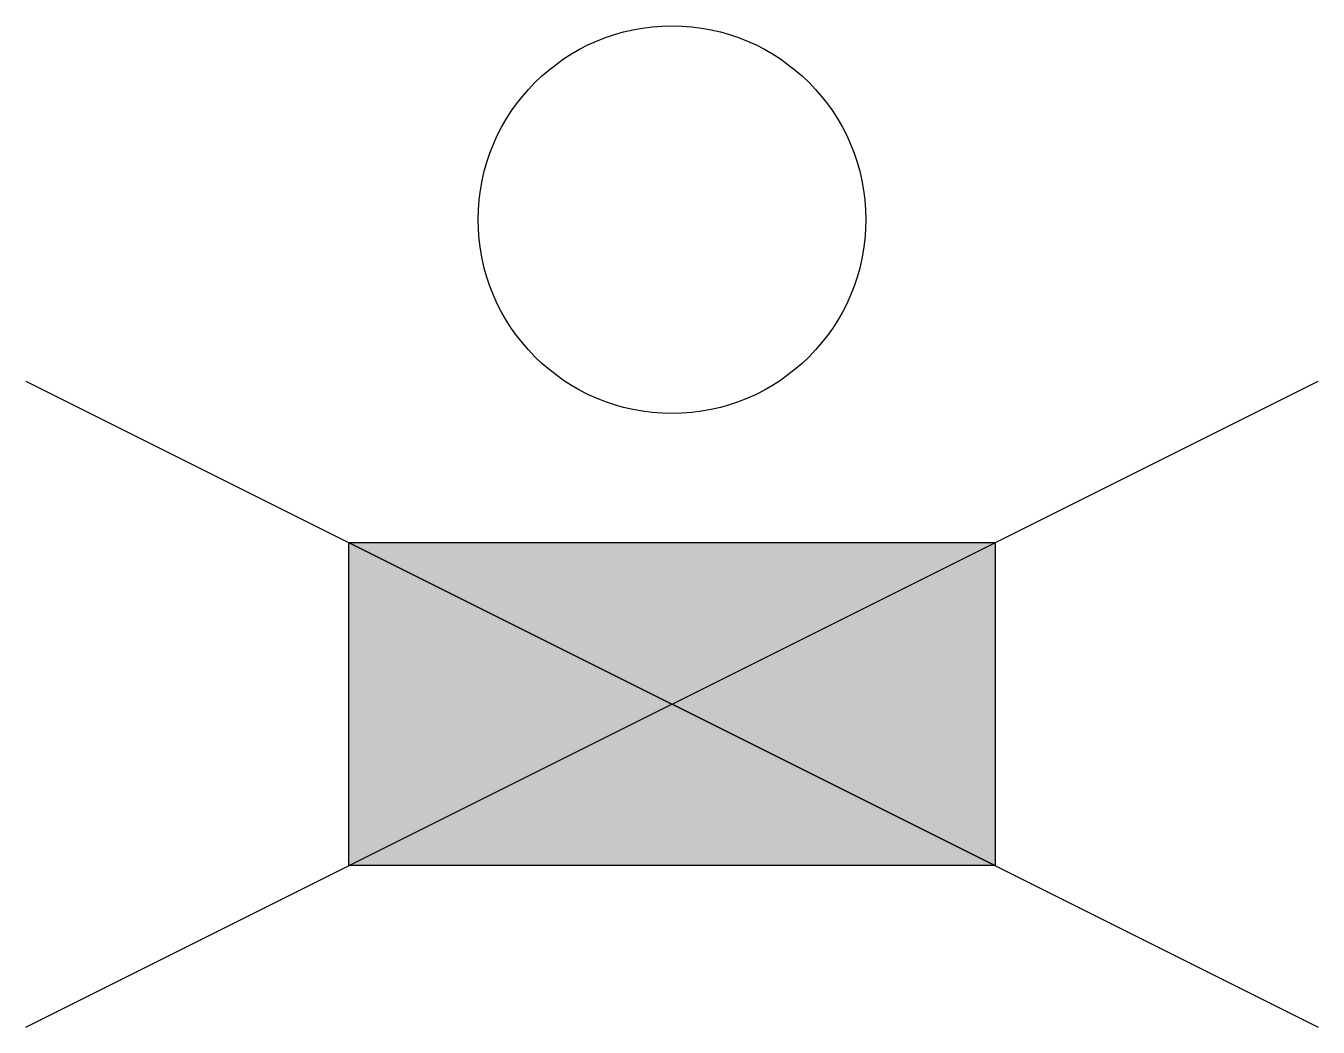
# Model space of a CAD drawing. Units: millimetres at full size, sheet at 1:100. Extents: x -15551 to 8939, y -9612 to 9367.
import ezdxf

# ---------------------------------------------------------------- set-up
doc = ezdxf.new("R2010")
doc.units = ezdxf.units.MM
doc.header["$LTSCALE"] = 100
doc.layers.add('0-0', color=7, linetype='Continuous')

msp = doc.modelspace()

# ---------------------------------------------------------------- linework, layer by layer
at = {"layer": '0-0'}
for p, q in [((-15551, 2632.7), (8938.8, -9612.2)), ((-15551, -9612.2), (8938.8, 2632.7)), ((-9428.6, -428.6), (2816.3, -6551))]:
    msp.add_line(p, q, dxfattribs=at)
msp.add_lwpolyline([(-9428.6, -428.6), (2816.3, -428.6), (2816.3, -6551), (-9428.6, -6551)], close=True, dxfattribs=at)
msp.add_lwpolyline([(-9428.6, -428.6), (2816.3, -428.6), (2816.3, -6551), (-9428.6, -6551)], close=True, dxfattribs=at)
msp.add_circle((-3306.1, 5693.9), 3673.5, dxfattribs=at)
msp.add_solid([(-9428.6, -428.6), (-9428.6, -6551), (2816.3, -428.6), (2816.3, -6551)], dxfattribs=at)

doc.saveas('drawing.dxf')
